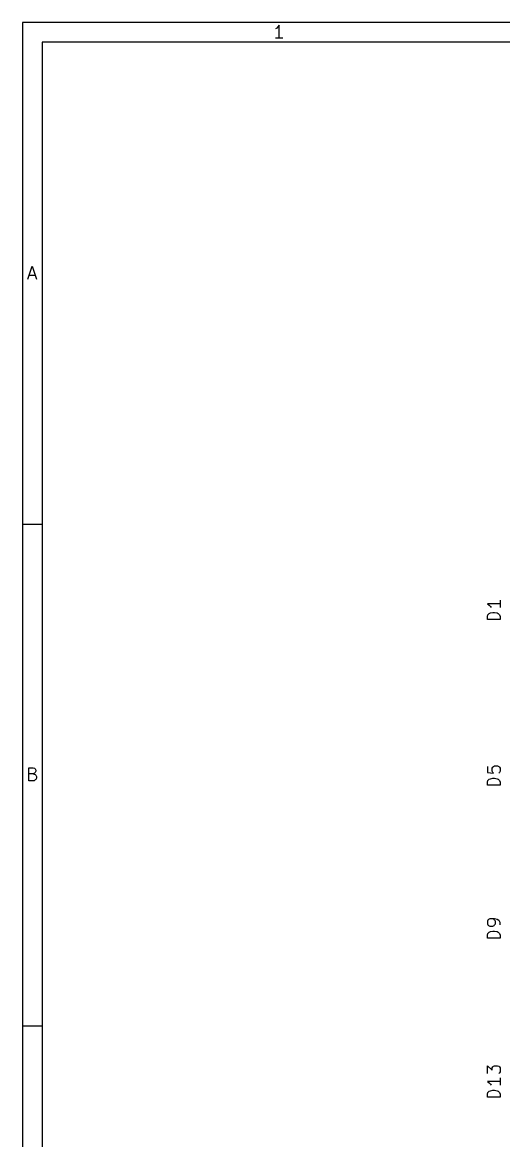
# Model space of a CAD drawing. Extents: x 10 to 269, y -206 to -10.
# Drawn here: x 10 to 58, y -121.4 to -10 of the extents above; entities that cross this region are included whole.
import ezdxf

# ---------------------------------------------------------------- set-up
doc = ezdxf.new("R2010")
doc.units = 0
doc.header["$MEASUREMENT"] = 0

msp = doc.modelspace()

# ---------------------------------------------------------------- linework, layer by layer
at = {"layer": 'Gray 1'}
for p, q in [((57.658, -67.945), (56.388, -67.945)), ((56.388, -67.945), (56.5658, -68.072)), ((57.658, -67.5894), (57.658, -68.3006)), ((56.388, -69.215), (56.4388, -69.0372)), ((56.4388, -69.0372), (56.5658, -68.9102)), ((56.5658, -68.072), (56.6928, -68.199)), ((56.5658, -68.9102), (56.6928, -68.8594)), ((56.6928, -68.199), (56.7436, -68.3006)), ((56.6928, -68.8594), (56.9214, -68.8086)), ((56.9214, -68.8086), (57.0992, -68.8086)), ((57.0992, -68.8086), (57.3532, -68.8594)), ((57.3532, -68.8594), (57.4548, -68.9102)), ((57.4548, -68.9102), (57.5818, -69.0372)), ((57.5818, -69.0372), (57.658, -69.215)), ((56.388, -69.5198), (56.388, -69.215)), ((57.658, -69.5198), (56.388, -69.5198)), ((57.658, -69.215), (57.658, -69.5198)), ((56.388, -84.1502), (56.388, -84.7598)), ((56.8706, -84.328), (56.9214, -84.2264)), ((56.8706, -84.6328), (56.8706, -84.328)), ((56.9214, -84.7598), (56.8706, -84.6328)), ((56.9214, -84.2264), (56.9722, -84.1502)), ((56.9722, -84.1502), (57.0992, -84.0994)), ((57.0992, -84.0994), (57.404, -84.0994)), ((57.404, -84.0994), (57.531, -84.1502)), ((57.531, -84.1502), (57.5818, -84.2264)), ((57.5818, -84.2264), (57.658, -84.328)), ((57.658, -84.6328), (57.5818, -84.7598)), ((57.658, -84.328), (57.658, -84.6328)), ((56.388, -84.7598), (56.9722, -84.8106)), ((56.388, -85.725), (56.4388, -85.5472)), ((56.388, -86.0298), (56.388, -85.725)), ((56.4388, -85.5472), (56.5658, -85.4202)), ((56.5658, -85.4202), (56.6928, -85.3694)), ((56.6928, -85.3694), (56.9214, -85.3186)), ((56.9722, -84.8106), (56.9214, -84.7598)), ((56.9214, -85.3186), (57.0992, -85.3186)), ((57.0992, -85.3186), (57.3532, -85.3694)), ((57.3532, -85.3694), (57.4548, -85.4202)), ((57.4548, -85.4202), (57.5818, -85.5472)), ((57.5818, -84.7598), (57.531, -84.8106)), ((57.5818, -85.5472), (57.658, -85.725)), ((57.658, -85.725), (57.658, -86.0298)), ((57.658, -86.0298), (56.388, -86.0298)), ((56.4388, -99.4664), (56.388, -99.568)), ((56.388, -99.568), (56.388, -99.822)), ((56.388, -99.822), (56.4388, -99.949)), ((56.4896, -99.3902), (56.4388, -99.4664)), ((56.4388, -99.949), (56.4896, -99.9998)), ((56.6166, -99.3394), (56.4896, -99.3902)), ((56.4896, -99.9998), (56.6166, -100.051)), ((57.0992, -99.3394), (56.6166, -99.3394)), ((56.6166, -100.051), (56.9214, -100.051)), ((57.0484, -99.3902), (56.9214, -99.3394)), ((56.9214, -100.051), (57.0484, -99.9998)), ((57.0992, -99.4664), (57.0484, -99.3902)), ((57.0484, -99.9998), (57.0992, -99.949)), ((57.3532, -99.3902), (57.0992, -99.3394)), ((57.1754, -99.568), (57.0992, -99.4664)), ((57.0992, -99.949), (57.1754, -99.822)), ((57.1754, -99.822), (57.1754, -99.568)), ((57.531, -99.5172), (57.3532, -99.3902)), ((57.5818, -99.568), (57.531, -99.5172)), ((57.658, -99.695), (57.5818, -99.568)), ((57.658, -99.949), (57.658, -99.695)), ((56.388, -100.965), (56.4388, -100.787)), ((56.388, -101.27), (56.388, -100.965)), ((57.658, -101.27), (56.388, -101.27)), ((56.4388, -100.787), (56.5658, -100.66)), ((56.5658, -100.66), (56.6928, -100.609)), ((56.6928, -100.609), (56.9214, -100.559)), ((56.9214, -100.559), (57.0992, -100.559)), ((57.0992, -100.559), (57.3532, -100.609)), ((57.3532, -100.609), (57.4548, -100.66)), ((57.4548, -100.66), (57.5818, -100.787)), ((57.5818, -100.787), (57.658, -100.965)), ((57.658, -100.965), (57.658, -101.27)), ((56.388, -114.757), (56.388, -113.97)), ((56.388, -113.97), (56.8706, -114.402)), ((56.8706, -114.198), (56.9214, -114.097)), ((56.8706, -114.402), (56.8706, -114.198)), ((56.9214, -114.097), (56.9722, -114.021)), ((56.9722, -114.021), (57.0992, -113.97)), ((57.0992, -113.97), (57.404, -113.97)), ((57.404, -113.97), (57.531, -114.021)), ((57.531, -114.021), (57.5818, -114.097)), ((57.5818, -114.681), (57.531, -114.757)), ((57.5818, -114.097), (57.658, -114.198)), ((57.658, -114.579), (57.5818, -114.681)), ((57.658, -114.198), (57.658, -114.579)), ((57.658, -115.545), (56.388, -115.545)), ((56.388, -115.545), (56.5658, -115.672)), ((56.5658, -115.672), (56.6928, -115.799)), ((56.6928, -115.799), (56.7436, -115.9)), ((57.658, -115.189), (57.658, -115.9)), ((56.388, -116.815), (56.4388, -116.637)), ((56.388, -117.119), (56.388, -116.815)), ((56.4388, -116.637), (56.5658, -116.51)), ((56.5658, -116.51), (56.6928, -116.459)), ((56.6928, -116.459), (56.9214, -116.408)), ((56.9214, -116.408), (57.0992, -116.408)), ((57.0992, -116.408), (57.3532, -116.459)), ((57.3532, -116.459), (57.4548, -116.51)), ((57.4548, -116.51), (57.5818, -116.637)), ((57.5818, -116.637), (57.658, -116.815)), ((57.658, -116.815), (57.658, -117.119)), ((57.658, -117.119), (56.388, -117.119))]:
    msp.add_line(p, q, dxfattribs=at)
at = {"layer": 'Red 2'}
for p, q in [((10.0076, -10.0076), (10.0076, -205.892)), ((269.392, -10.0076), (10.0076, -10.0076)), ((35.3822, -10.5918), (35.2552, -10.6426)), ((35.4838, -10.4648), (35.3822, -10.5918)), ((35.6108, -10.287), (35.4838, -10.4648)), ((35.6108, -11.5824), (35.6108, -10.287)), ((11.9888, -11.9888), (11.9888, -203.911)), ((267.411, -11.9888), (11.9888, -11.9888)), ((35.9918, -11.5824), (35.2552, -11.5824)), ((10.5664, -35.5854), (10.9982, -34.29)), ((10.9982, -34.29), (11.43, -35.5854)), ((10.6934, -35.2044), (11.303, -35.2044)), ((10.0076, -59.9948), (11.9888, -59.9948)), ((10.668, -85.5726), (10.668, -84.2772)), ((10.668, -84.2772), (11.0998, -84.2772)), ((11.0998, -84.2772), (11.2268, -84.328)), ((11.2268, -84.328), (11.2776, -84.3788)), ((11.2776, -84.3788), (11.3538, -84.5058)), ((11.3538, -84.6328), (11.2776, -84.7598)), ((11.3538, -84.5058), (11.3538, -84.6328)), ((11.0998, -84.8868), (10.668, -84.8868)), ((11.176, -85.5726), (10.668, -85.5726)), ((11.2268, -84.8106), (11.0998, -84.8868)), ((11.0998, -84.8868), (11.2776, -84.9376)), ((11.2776, -85.4964), (11.176, -85.5726)), ((11.2776, -84.7598), (11.2268, -84.8106)), ((11.2776, -84.9376), (11.3538, -85.0138)), ((11.3538, -85.4456), (11.2776, -85.4964)), ((11.3538, -85.0138), (11.4046, -85.1408)), ((11.4046, -85.3186), (11.3538, -85.4456)), ((11.4046, -85.1408), (11.4046, -85.3186)), ((10.0076, -110.007), (11.9888, -110.007))]:
    msp.add_line(p, q, dxfattribs=at)

doc.saveas('drawing.dxf')
